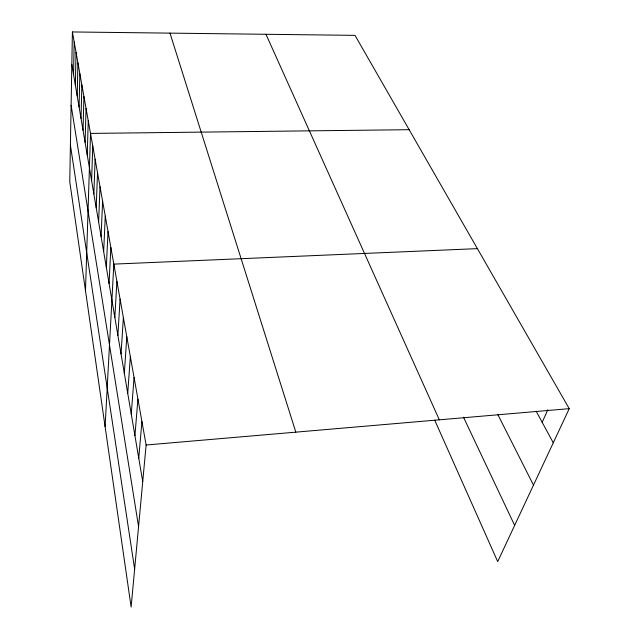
<?xml version="1.0" encoding="UTF-8"?>
<svg xmlns="http://www.w3.org/2000/svg" width="639" height="639" viewBox="0 0 639 639"><rect width="100%" height="100%" fill="white"/><g stroke="black" fill="none" stroke-linecap="round" stroke-linejoin="round"><path stroke-width="0.96" d="M72.407 31.95L69.763 181.724L131.131 607.05L146.115 445.008L72.407 31.95L355.012 35.361L569.237 408.664L497.701 561.609L434.712 420.166M73.573 74.531L74.188 41.95M75.362 85.043L76.025 52.246M77.199 95.858L77.918 62.83M79.084 106.985L79.859 73.733M81.033 118.431L81.864 84.955M83.038 130.22L83.925 96.521M85.099 142.361L86.057 108.438M87.224 154.878L88.246 120.731M85.49 290.737L90.514 133.415L409.144 129.693M91.609 180.685L92.775 146.123M93.869 194L95.115 159.231M96.201 207.723L97.535 172.762M98.614 221.893L100.027 186.732M101.098 236.526L102.599 201.173M103.662 251.638L105.267 216.11M106.314 267.254L108.023 231.558M109.061 283.412L110.874 247.549M105.108 426.692L113.838 264.115L477.405 248.635M114.844 317.431L116.897 281.288M117.888 335.363L120.076 299.092M121.051 353.958L123.375 317.567M124.325 373.24L126.802 336.761M127.728 393.257L130.356 356.706M131.259 414.056L134.062 377.457M134.933 435.678L137.912 399.055M138.751 458.171L141.93 421.548M542.176 422.315L547.823 409.751M146.115 445.008L569.237 408.664M536.129 411.165L553.278 442.787M497.797 414.495L533.485 485.105M463.491 417.203L514.643 525.386M265.968 34.282L439.336 419.823M169.982 33.124L295.833 432.148M71.832 64.299L142.729 481.59M71.113 105.251L138.567 526.608M70.41 145.117L134.637 569.117"/></g></svg>
